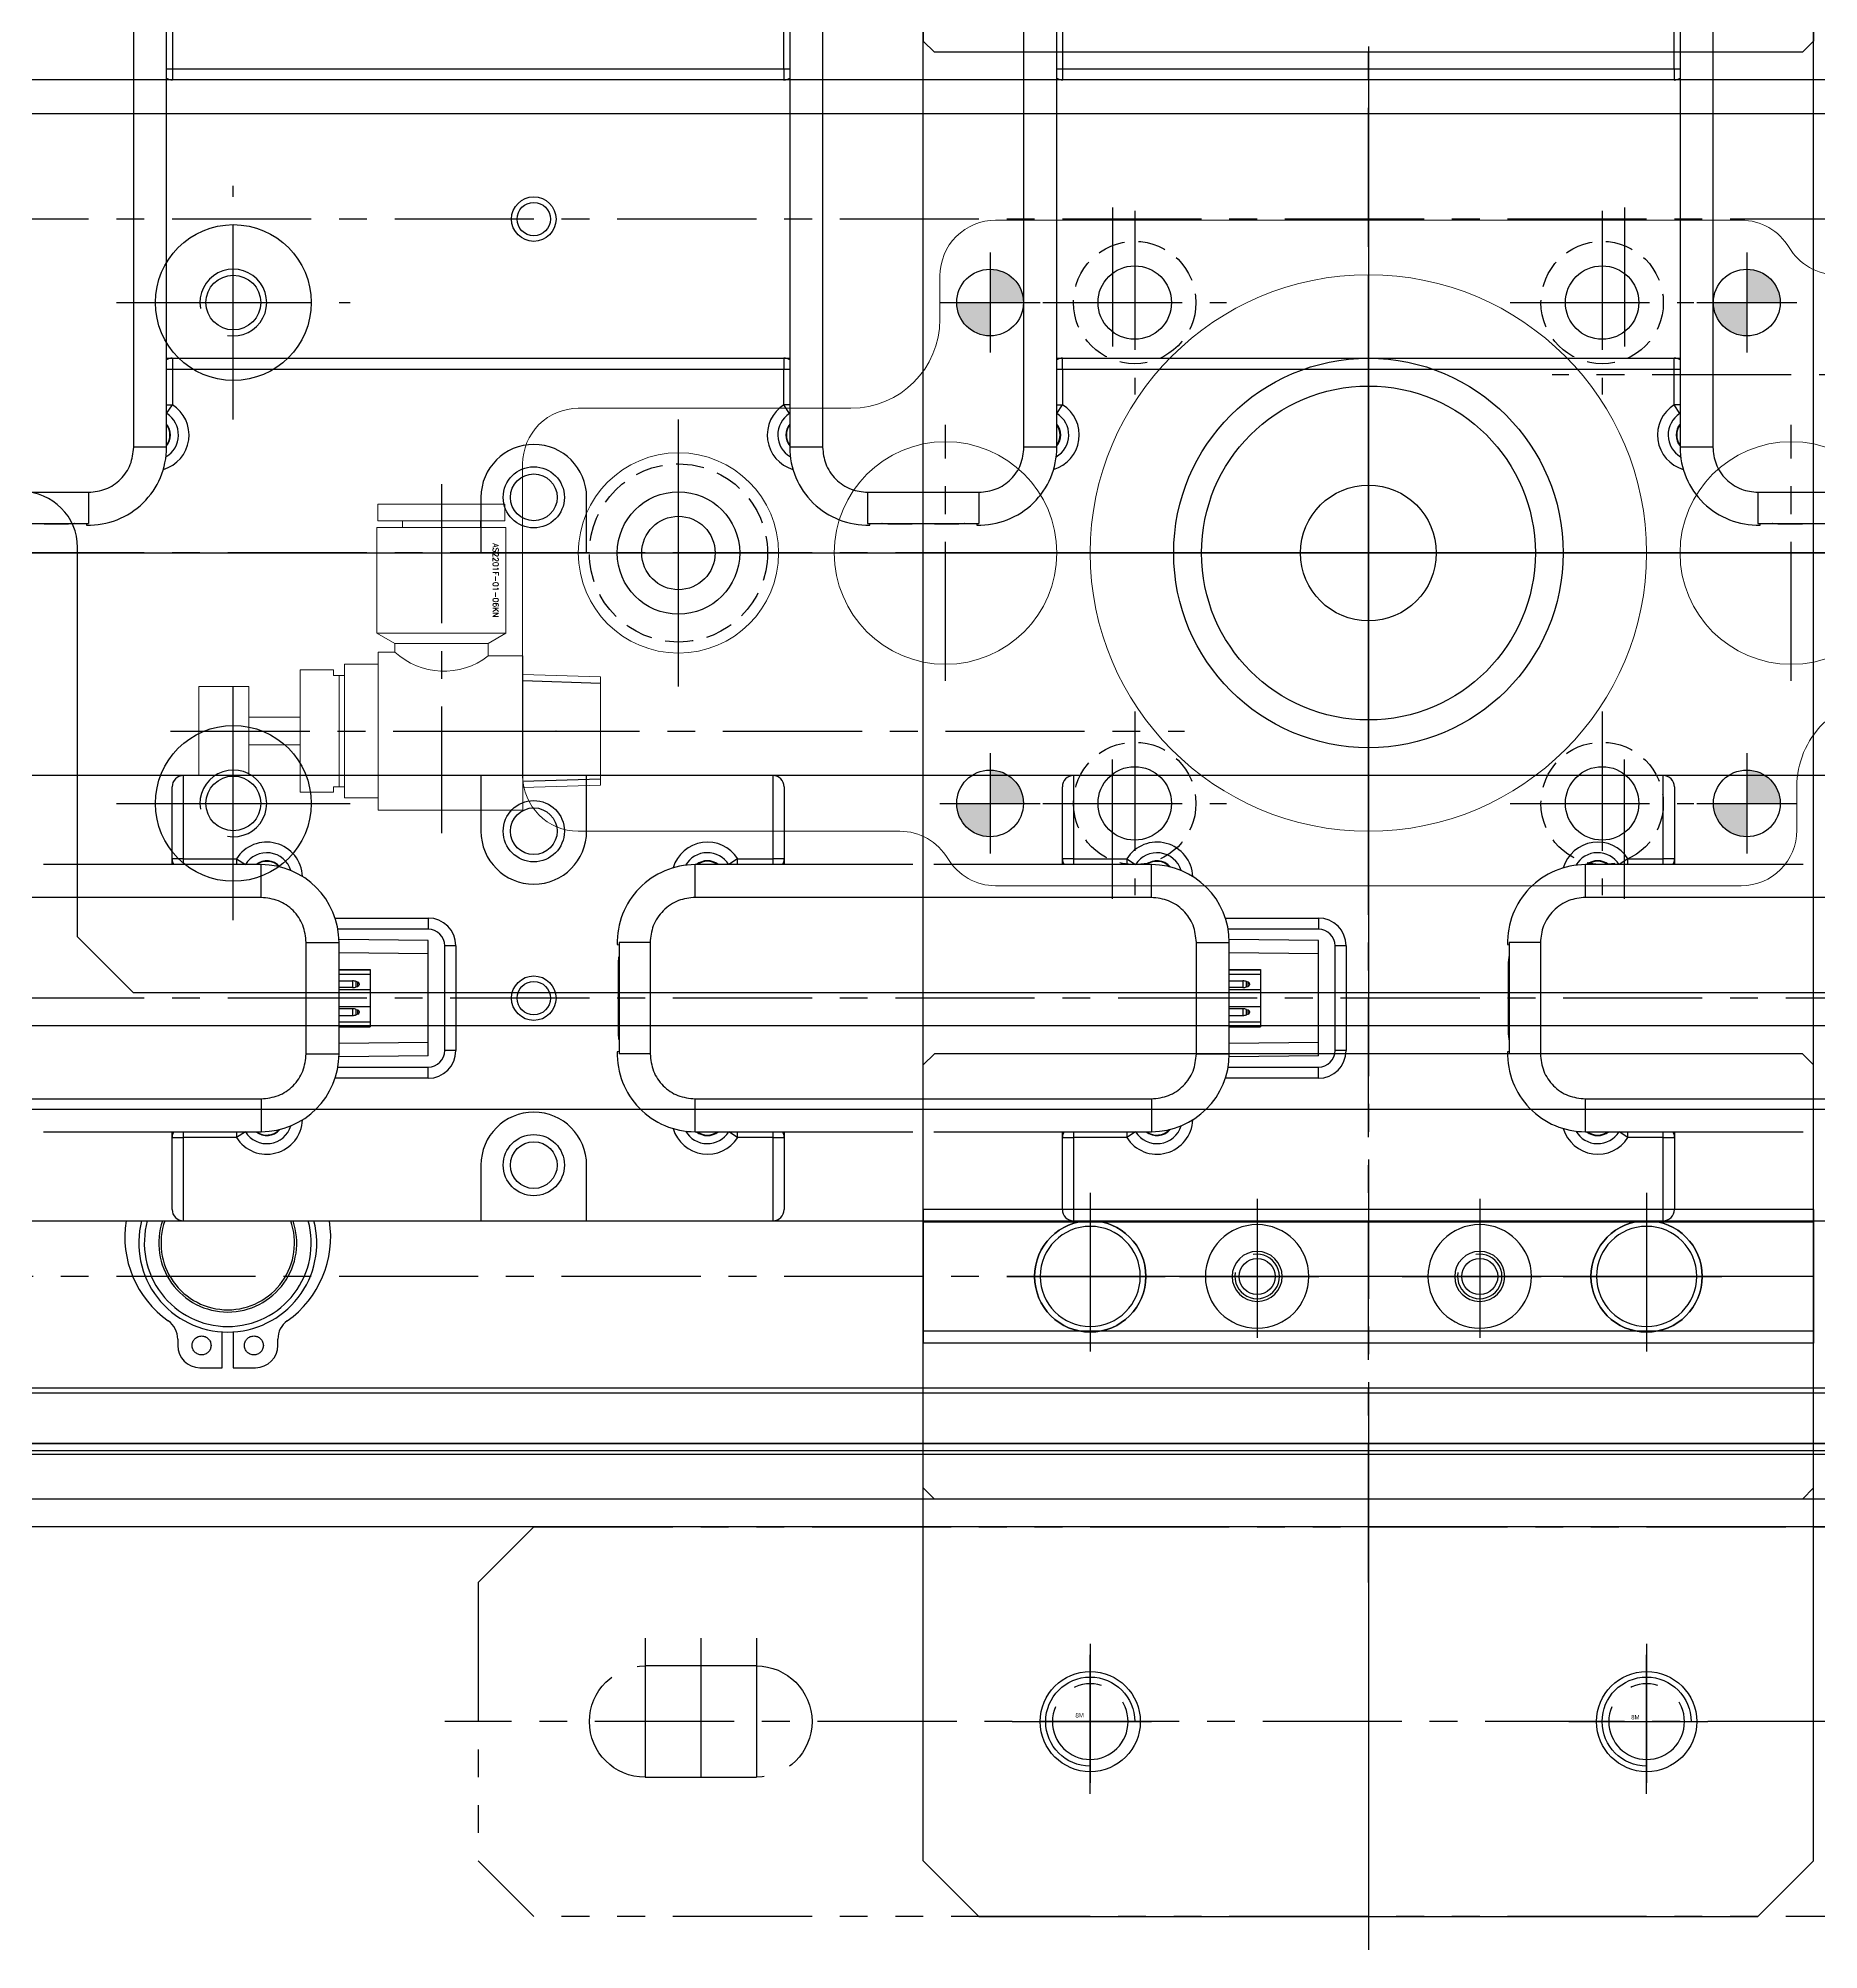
# Model space of a CAD drawing. Header units: inches. Extents: x 0 to 23821, y 0 to 11279.
# Drawn here: x 3117.6 to 3277.6, y 5067.3 to 5239.1 of the extents above; entities that cross this region are included whole.
import ezdxf
from ezdxf.enums import TextEntityAlignment as Align

# ---------------------------------------------------------------- set-up
doc = ezdxf.new("R2010")
doc.units = ezdxf.units.IN
doc.header["$LTSCALE"] = 10
doc.header["$MEASUREMENT"] = 0
for name, pattern in [('CENTER', [2, 1.25, -0.25, 0.25, -0.25]), ('HIDDEN', [0.375, 0.25, -0.125]), ('PHANTOM', [2.5, 1.25, -0.25, 0.25, -0.25, 0.25, -0.25])]:
    doc.linetypes.add(name, pattern=pattern)
for name, color, linetype in [('11', 1, 'CENTER'), ('22', 2, 'HIDDEN'), ('44', 4, 'Continuous'), ('66', 6, 'PHANTOM'), ('B', 123, 'Continuous'), ('G', 231, 'Continuous'), ('P', 142, 'Continuous'), ('T', 3, 'Continuous'), ('Y', 60, 'Continuous')]:
    doc.layers.add(name, color=color, linetype=linetype)
doc.layers.add('88', color=35, linetype='Continuous', lineweight=5)
doc.styles.add('H', font='romans.shx', dxfattribs={"bigfont": 'whgtxt.shx'})
doc.styles.add('SCI', font='')
doc.styles.get('SCI').set_extended_font_data('Gulim')

# ---------------------------------------------------------------- blocks, each defined once
blk = doc.blocks.new('A$C21f345d0')
for p, q in [((6520, -57), (280, -57)), ((6520, -142), (280, -142)), ((6520, -187), (280, -187))]:
    blk.add_line(p, q)
at = {"layer": '11'}
for p, q in [((279.95, -99.5), (6520, -99.5)), ((6520, -164.5), (280, -164.5))]:
    blk.add_line(p, q, dxfattribs=at)
at = {"layer": 'B'}
for p, q in [((6520, -149.5), (280, -149.5)), ((6520, -179.5), (280, -179.5))]:
    blk.add_line(p, q, dxfattribs=at)
at = {"layer": 'G'}
blk.add_line((6520, -180.5), (280, -180.5), dxfattribs=at)
blk = doc.blocks.new('A$Ce158b9f5')
for p, q in [((59.05, 102), (59.05, 143)), ((62, 102), (62, 143)), ((118, 143), (118, 102)), ((120.95, 143), (120.95, 102)), ((139.05, 102), (139.05, 143)), ((142, 102), (142, 143)), ((198, 143), (198, 102)), ((200.95, 143), (200.95, 102)), ((62.52, 140.78), (62.52, 136)), ((117.48, 136), (117.48, 140.78)), ((142.52, 140.78), (142.52, 136)), ((197.48, 136), (197.48, 140.78)), ((62, 136), (62.52, 136)), ((62.52, 136), (117.48, 136)), ((62.52, 136), (62.52, 135)), ((117.48, 136), (117.48, 135)), ((117.48, 136), (118, 136)), ((142, 136), (142.52, 136)), ((142.52, 136), (197.48, 136)), ((142.52, 136), (142.52, 135)), ((197.48, 136), (197.48, 135)), ((197.48, 136), (198, 136)), ((62.52, 135), (62, 135)), ((117.48, 135), (62.52, 135)), ((118, 135), (117.48, 135)), ((142.52, 135), (142, 135)), ((197.48, 135), (142.52, 135)), ((198, 135), (197.48, 135)), ((62, 110), (62.52, 110)), ((62.52, 110), (117.48, 110)), ((62.52, 110), (62.52, 109)), ((117.48, 110), (117.48, 109)), ((117.48, 110), (118, 110)), ((142, 110), (142.52, 110)), ((142.52, 109), (142.52, 110)), ((142.52, 110), (197.48, 110)), ((197.48, 109), (197.48, 110)), ((197.48, 110), (198, 110)), ((62.52, 109), (62, 109)), ((117.48, 109), (62.52, 109)), ((62.52, 109), (62.52, 105.82)), ((117.48, 105.82), (117.48, 109)), ((118, 109), (117.48, 109)), ((142.52, 109), (142, 109)), ((142.52, 109), (142.52, 105.82)), ((197.48, 109), (142.52, 109)), ((197.48, 105.82), (197.48, 109)), ((198, 109), (197.48, 109)), ((62, 105.82), (62.52, 105.82)), ((62.01, 105.02), (62.52, 105.82)), ((117.99, 105.02), (117.48, 105.82)), ((118, 105.82), (117.48, 105.82)), ((142, 105.82), (142.52, 105.82)), ((142.01, 105.02), (142.52, 105.82)), ((197.99, 105.02), (197.48, 105.82)), ((198, 105.82), (197.48, 105.82)), ((62, 102), (59.05, 102)), ((120.95, 102), (118, 102)), ((142, 102), (139.05, 102)), ((200.95, 102), (198, 102)), ((45, 97.95), (55, 97.95)), ((55, 97.95), (55, 95.16)), ((125, 97.95), (135, 97.95)), ((125, 97.95), (125, 95.16)), ((135, 97.95), (135, 95.16)), ((205, 97.95), (215, 97.95)), ((205, 97.95), (205, 95.16)), ((90.25, 97.5), (90.25, 92.5)), ((99.75, 92.5), (99.75, 97.5)), ((45, 95.16), (55, 95.16)), ((53.2, 95.1), (51, 95.1)), ((53.2, 95.16), (53.2, 95.1)), ((54.79, 95.16), (54.81, 95)), ((125, 95.16), (135, 95.16)), ((125.19, 95), (125.21, 95.16)), ((126.8, 95.16), (126.8, 95.1)), ((129, 95.1), (126.8, 95.1)), ((133.2, 95.1), (131, 95.1)), ((133.2, 95.16), (133.2, 95.1)), ((134.79, 95.16), (134.81, 95)), ((205, 95.16), (215, 95.16)), ((205.19, 95), (205.21, 95.16)), ((206.8, 95.16), (206.8, 95.1)), ((209, 95.1), (206.8, 95.1)), ((35, 92.5), (305, 92.5)), ((315, 72.5), (25, 72.5)), ((63.5, 72.5), (63.5, 65.02)), ((90.25, 72.5), (90.25, 67.5)), ((99.75, 67.5), (99.75, 72.5)), ((116.5, 65.02), (116.5, 72.5)), ((143.5, 72.5), (143.5, 65.02)), ((196.5, 65.02), (196.5, 72.5)), ((62.5, 65.02), (62.5, 71.5)), ((117.5, 71.5), (117.5, 65.02)), ((142.5, 65.02), (142.5, 71.5)), ((197.5, 71.5), (197.5, 65.02)), ((70.5, 64.5), (50.94, 64.5)), ((63.5, 65.02), (62.5, 65.02)), ((62.5, 64.5), (62.5, 65.02)), ((63.5, 65.02), (68.28, 65.02)), ((63.5, 65.02), (63.5, 64.5)), ((68.28, 65.02), (69.08, 64.51)), ((68.28, 65.02), (68.28, 64.5)), ((70.5, 61.55), (70.5, 64.5)), ((129.06, 64.5), (109.5, 64.5)), ((109.5, 61.55), (109.5, 64.5)), ((113.32, 65.02), (112.52, 64.51)), ((113.32, 65.02), (116.5, 65.02)), ((113.32, 64.5), (113.32, 65.02)), ((117.5, 65.02), (116.5, 65.02)), ((116.5, 64.5), (116.5, 65.02)), ((117.5, 65.02), (117.5, 64.5)), ((150.5, 64.5), (130.94, 64.5)), ((143.5, 65.02), (142.5, 65.02)), ((142.5, 64.5), (142.5, 65.02)), ((143.5, 65.02), (148.28, 65.02)), ((143.5, 65.02), (143.5, 64.5)), ((148.28, 65.02), (149.08, 64.51)), ((148.28, 65.02), (148.28, 64.5)), ((150.5, 61.55), (150.5, 64.5)), ((209.06, 64.5), (189.5, 64.5)), ((189.5, 61.55), (189.5, 64.5)), ((193.32, 65.02), (192.52, 64.51)), ((193.32, 65.02), (196.5, 65.02)), ((193.32, 64.5), (193.32, 65.02)), ((197.5, 65.02), (196.5, 65.02)), ((196.5, 64.5), (196.5, 65.02)), ((197.5, 65.02), (197.5, 64.5)), ((70.5, 61.55), (29.5, 61.55)), ((150.5, 61.55), (109.5, 61.55)), ((230.5, 61.55), (189.5, 61.55)), ((77.15, 59.7), (85.5, 59.7)), ((85.5, 58.7), (77.4, 58.7)), ((85.5, 59.7), (85.5, 58.7)), ((157.15, 59.7), (165.5, 59.7)), ((165.5, 58.7), (157.4, 58.7)), ((165.5, 59.7), (165.5, 58.7)), ((74.55, 47.5), (74.55, 57.5)), ((74.55, 57.5), (77.5, 57.5)), ((85.5, 57.69), (77.5, 57.76)), ((77.5, 47.5), (77.5, 57.5)), ((88, 57.2), (87, 57.2)), ((87, 47.8), (87, 57.2)), ((88, 57.2), (88, 47.8)), ((102.5, 57.31), (102.66, 57.29)), ((102.66, 57.5), (102.66, 47.5)), ((105.45, 57.5), (102.66, 57.5)), ((105.45, 57.5), (105.45, 47.5)), ((154.55, 47.5), (154.55, 57.5)), ((154.55, 57.5), (157.5, 57.5)), ((165.5, 57.69), (157.5, 57.76)), ((157.5, 47.5), (157.5, 57.5)), ((167, 47.8), (167, 57.2)), ((168, 57.2), (167, 57.2)), ((168, 57.2), (168, 47.8)), ((182.5, 57.31), (182.66, 57.29)), ((182.66, 57.5), (182.66, 47.5)), ((185.45, 57.5), (182.66, 57.5)), ((185.45, 57.5), (185.45, 47.5)), ((85.5, 56.49), (77.5, 56.56)), ((77.5, 55.08), (80.3, 55.08)), ((77.5, 55.05), (80.3, 55.05)), ((80.3, 55.08), (80.3, 49.92)), ((85.5, 48.51), (85.5, 56.49)), ((102.6, 49.3), (102.6, 55.7)), ((102.6, 55.7), (102.66, 55.7)), ((165.5, 56.49), (157.5, 56.56)), ((157.5, 55.08), (160.3, 55.08)), ((157.5, 55.05), (160.3, 55.05)), ((160.3, 55.08), (160.3, 49.92)), ((165.5, 48.51), (165.5, 56.49)), ((182.6, 49.3), (182.6, 55.7)), ((182.6, 55.7), (182.66, 55.7)), ((77.5, 54.65), (80.3, 54.65)), ((77.5, 54.05), (78.71, 54.05)), ((78.71, 53.45), (77.5, 53.45)), ((80.3, 53.25), (77.5, 53.25)), ((78.71, 54.05), (78.71, 53.45)), ((79.05, 53.51), (79.05, 53.99)), ((79.2, 53.94), (79.05, 53.99)), ((79.05, 53.51), (79.2, 53.56)), ((79.2, 53.56), (79.2, 53.94)), ((79.3, 53.79), (79.3, 53.71)), ((157.5, 54.65), (160.3, 54.65)), ((157.5, 54.05), (158.71, 54.05)), ((158.71, 53.45), (157.5, 53.45)), ((160.3, 53.25), (157.5, 53.25)), ((158.71, 54.05), (158.71, 53.45)), ((159.05, 53.51), (159.05, 53.99)), ((159.2, 53.94), (159.05, 53.99)), ((159.05, 53.51), (159.2, 53.56)), ((159.2, 53.56), (159.2, 53.94)), ((159.3, 53.79), (159.3, 53.71)), ((77.5, 51.75), (80.3, 51.75)), ((78.71, 51.55), (77.5, 51.55)), ((78.71, 51.55), (78.71, 50.95)), ((157.5, 51.75), (160.3, 51.75)), ((158.71, 51.55), (157.5, 51.55)), ((158.71, 51.55), (158.71, 50.95)), ((77.5, 50.95), (78.71, 50.95)), ((80.3, 50.35), (77.5, 50.35)), ((80.3, 49.95), (77.5, 49.95)), ((77.5, 49.92), (80.3, 49.92)), ((79.05, 51.01), (79.05, 51.49)), ((79.05, 51.49), (79.2, 51.44)), ((79.2, 51.06), (79.05, 51.01)), ((79.2, 51.06), (79.2, 51.44)), ((79.3, 51.29), (79.3, 51.21)), ((157.5, 50.95), (158.71, 50.95)), ((160.3, 50.35), (157.5, 50.35)), ((160.3, 49.95), (157.5, 49.95)), ((157.5, 49.92), (160.3, 49.92)), ((159.05, 51.01), (159.05, 51.49)), ((159.05, 51.49), (159.2, 51.44)), ((159.2, 51.06), (159.05, 51.01)), ((159.2, 51.06), (159.2, 51.44)), ((159.3, 51.29), (159.3, 51.21)), ((85.5, 48.51), (77.5, 48.44)), ((102.6, 49.3), (102.66, 49.3)), ((165.5, 48.51), (157.5, 48.44)), ((182.6, 49.3), (182.66, 49.3)), ((74.55, 47.5), (77.5, 47.5)), ((85.5, 47.31), (77.5, 47.24)), ((88, 47.8), (87, 47.8)), ((102.66, 47.71), (102.5, 47.69)), ((105.45, 47.5), (102.66, 47.5)), ((154.55, 47.5), (157.5, 47.5)), ((165.5, 47.31), (157.5, 47.24)), ((168, 47.8), (167, 47.8)), ((182.66, 47.71), (182.5, 47.69)), ((185.45, 47.5), (182.66, 47.5)), ((85.5, 45.3), (77.15, 45.3)), ((77.4, 46.3), (85.5, 46.3)), ((85.5, 45.3), (85.5, 46.3)), ((165.5, 45.3), (157.15, 45.3)), ((157.4, 46.3), (165.5, 46.3)), ((165.5, 45.3), (165.5, 46.3)), ((29.5, 43.45), (70.5, 43.45)), ((70.5, 43.45), (70.5, 40.5)), ((109.5, 43.45), (150.5, 43.45)), ((109.5, 40.5), (109.5, 43.45)), ((150.5, 43.45), (150.5, 40.5)), ((189.5, 43.45), (230.5, 43.45)), ((189.5, 40.5), (189.5, 43.45)), ((50.94, 40.5), (70.5, 40.5)), ((62.5, 39.98), (62.5, 40.5)), ((62.5, 39.98), (63.5, 39.98)), ((62.5, 33.5), (62.5, 39.98)), ((63.5, 40.5), (63.5, 39.98)), ((63.5, 39.98), (63.5, 32.5)), ((68.28, 39.98), (63.5, 39.98)), ((68.28, 40.5), (68.28, 39.98)), ((69.08, 40.49), (68.28, 39.98)), ((109.5, 40.5), (129.06, 40.5)), ((113.32, 39.98), (112.52, 40.49)), ((113.32, 39.98), (113.32, 40.5)), ((116.5, 39.98), (113.32, 39.98)), ((116.5, 39.98), (116.5, 40.5)), ((116.5, 32.5), (116.5, 39.98)), ((116.5, 39.98), (117.5, 39.98)), ((117.5, 40.5), (117.5, 39.98)), ((117.5, 39.98), (117.5, 33.5)), ((130.94, 40.5), (150.5, 40.5)), ((142.5, 39.98), (142.5, 40.5)), ((142.5, 39.98), (143.5, 39.98)), ((142.5, 33.5), (142.5, 39.98)), ((143.5, 40.5), (143.5, 39.98)), ((143.5, 39.98), (143.5, 32.5)), ((148.28, 39.98), (143.5, 39.98)), ((148.28, 40.5), (148.28, 39.98)), ((149.08, 40.49), (148.28, 39.98)), ((189.5, 40.5), (209.06, 40.5)), ((193.32, 39.98), (192.52, 40.49)), ((193.32, 39.98), (193.32, 40.5)), ((196.5, 39.98), (193.32, 39.98)), ((196.5, 39.98), (196.5, 40.5)), ((196.5, 32.5), (196.5, 39.98)), ((196.5, 39.98), (197.5, 39.98)), ((197.5, 40.5), (197.5, 39.98)), ((197.5, 39.98), (197.5, 33.5)), ((90.25, 37.5), (90.25, 32.5)), ((99.75, 32.5), (99.75, 37.5)), ((25, 32.5), (315, 32.5)), ((67, 19.3), (67, 22.52)), ((68, 22.52), (68, 19.3)), ((63, 21.87), (63, 21.3)), ((72, 21.3), (72, 21.87)), ((65, 19.3), (67, 19.3)), ((68, 19.3), (70, 19.3)), ((15, 17.5), (325, 17.5)), ((325.5, 17), (14.5, 17)), ((9.37, 11.87), (330.63, 11.87)), ((325, 7.5), (15, 7.5))]:
    blk.add_line(p, q)
at = {"flags": 128}
for points in [[(53.73, 95.16), (53.69, 95.15), (53.2, 95.1)], [(126.8, 95.1), (126.31, 95.15), (126.27, 95.16)], [(133.73, 95.16), (133.69, 95.15), (133.2, 95.1)], [(206.8, 95.1), (206.31, 95.15), (206.27, 95.16)], [(102.6, 55.7), (102.65, 56.19), (102.66, 56.23)], [(182.6, 55.7), (182.65, 56.19), (182.66, 56.23)], [(102.66, 48.77), (102.65, 48.81), (102.6, 49.3)], [(182.66, 48.77), (182.65, 48.81), (182.6, 49.3)]]:
    blk.add_lwpolyline(points, dxfattribs=at)
for centre, radius in [((95, 122.5), 2), ((95, 122.5), 1.5), ((95, 97.5), 2.75), ((95, 97.5), 2.1), ((95, 67.5), 2.75), ((95, 67.5), 2.1), ((95, 52.5), 2), ((95, 52.5), 1.5), ((95, 37.5), 2.75), ((95, 37.5), 2.1)]:
    blk.add_circle(centre, radius)
for centre, radius, start, end in [((62.52, 135.91), 0.914, 235.1343, 269.8785), ((117.48, 135.91), 0.914, 270.1215, 304.8657), ((142.52, 135.91), 0.914, 235.1343, 269.8785), ((197.48, 135.91), 0.914, 270.1215, 304.8657), ((62.52, 109.09), 0.914, 90.1215, 124.8657), ((117.48, 109.09), 0.914, 55.1343, 89.8785), ((142.52, 109.09), 0.914, 90.1215, 124.8657), ((197.48, 109.09), 0.914, 55.1343, 89.8785), ((60.8, 103.1), 3.22, 286.4387, 57.7055), ((60.8, 103.1), 2.27, 300.3137, 57.7055), ((119.2, 103.1), 3.22, 122.2945, 253.5613), ((119.2, 103.1), 2.27, 122.2945, 239.6863), ((140.8, 103.1), 3.22, 286.4387, 57.7055), ((140.8, 103.1), 2.27, 300.3137, 57.7055), ((199.2, 103.1), 3.22, 122.2945, 253.5613), ((199.2, 103.1), 2.27, 122.2945, 239.6863), ((60.8, 103.1), 1.55, 320.6725, 39.3275), ((60.8, 103.1), 1.5, 323.1301, 36.8699), ((119.2, 103.1), 1.55, 140.6725, 219.3275), ((119.2, 103.1), 1.5, 143.1301, 216.8699), ((140.8, 103.1), 1.55, 320.6725, 39.3275), ((140.8, 103.1), 1.5, 323.1301, 36.8699), ((199.2, 103.1), 1.55, 140.6725, 219.3275), ((199.2, 103.1), 1.5, 143.1301, 216.8699), ((55, 102), 7, 268.4557, 0), ((95, 97.5), 4.75, 0, 180), ((125, 102), 7, 180, 271.5443), ((135, 102), 7, 268.4557, 0), ((205, 102), 7, 180, 271.5443), ((63.5, 71.5), 1, 90, 180), ((116.5, 71.5), 1, 0, 90), ((143.5, 71.5), 1, 90, 180), ((196.5, 71.5), 1, 0, 90), ((95, 67.5), 4.75, 180, 0), ((71, 63.3), 3.22, 2.3296, 147.7055), ((71, 63.3), 2.27, 17.1614, 147.7055), ((110.6, 63.3), 3.22, 32.2945, 163.5613), ((110.6, 63.3), 2.27, 32.2945, 149.6863), ((151, 63.3), 3.22, 2.3296, 147.7055), ((151, 63.3), 2.27, 17.1614, 147.7055), ((190.6, 63.3), 3.22, 32.2945, 163.5613), ((190.6, 63.3), 2.27, 32.2945, 149.6863), ((63.41, 65.02), 0.914, 180.1215, 214.8657), ((71, 63.3), 1.55, 39.767, 129.3275), ((71, 63.3), 1.5, 42.4943, 126.8699), ((70.5, 57.5), 7, 0, 90), ((109.5, 57.5), 7, 90, 181.5443), ((110.6, 63.3), 1.55, 50.6725, 129.3275), ((110.6, 63.3), 1.5, 53.1301, 126.8699), ((116.59, 65.02), 0.914, 325.1343, 359.8785), ((143.41, 65.02), 0.914, 180.1215, 214.8657), ((151, 63.3), 1.55, 39.767, 129.3275), ((151, 63.3), 1.5, 42.4943, 126.8699), ((150.5, 57.5), 7, 0, 90), ((189.5, 57.5), 7, 90, 181.5443), ((190.6, 63.3), 1.55, 50.6725, 129.3275), ((190.6, 63.3), 1.5, 53.1301, 126.8699), ((196.59, 65.02), 0.914, 325.1343, 359.8785), ((85.5, 57.2), 2.5, 0, 90), ((85.5, 57.2), 1.5, 0, 90), ((165.5, 57.2), 2.5, 0, 90), ((165.5, 57.2), 1.5, 0, 90), ((78.71, 53.05), 1, 70, 90), ((78.71, 54.45), 1, 270, 290), ((79.15, 53.79), 0.15, 0, 70), ((79.15, 53.71), 0.15, 290, 360), ((158.71, 53.05), 1, 70, 90), ((158.71, 54.45), 1, 270, 290), ((159.15, 53.79), 0.15, 0, 70), ((159.15, 53.71), 0.15, 290, 360), ((78.71, 50.55), 1, 70, 90), ((158.71, 50.55), 1, 70, 90), ((78.71, 51.95), 1, 270, 290), ((79.15, 51.29), 0.15, 0, 70), ((79.15, 51.21), 0.15, 290, 0), ((158.71, 51.95), 1, 270, 290), ((159.15, 51.29), 0.15, 0, 70), ((159.15, 51.21), 0.15, 290, 0), ((70.5, 47.5), 7, 270, 0), ((85.5, 47.8), 2.5, 270, 0), ((85.5, 47.8), 1.5, 270, 0), ((109.5, 47.5), 7, 178.4557, 270), ((150.5, 47.5), 7, 270, 0), ((165.5, 47.8), 2.5, 270, 0), ((165.5, 47.8), 1.5, 270, 0), ((189.5, 47.5), 7, 178.4557, 270), ((71, 41.7), 3.22, 212.2945, 357.6704), ((95, 37.5), 4.75, 0, 180), ((151, 41.7), 3.22, 212.2945, 357.6704), ((63.41, 39.98), 0.914, 145.1343, 179.8785), ((71, 41.7), 2.27, 212.2945, 342.8386), ((71, 41.7), 1.55, 230.6725, 320.233), ((71, 41.7), 1.5, 233.1301, 317.5057), ((110.6, 41.7), 3.22, 196.4387, 327.7055), ((110.6, 41.7), 2.27, 210.3137, 327.7055), ((110.6, 41.7), 1.55, 230.6725, 309.3275), ((110.6, 41.7), 1.5, 233.1301, 306.8699), ((116.59, 39.98), 0.914, 0.1215, 34.8657), ((143.41, 39.98), 0.914, 145.1343, 179.8785), ((151, 41.7), 2.27, 212.2945, 342.8386), ((151, 41.7), 1.55, 230.6725, 320.233), ((151, 41.7), 1.5, 233.1301, 317.5057), ((190.6, 41.7), 3.22, 196.4387, 327.7055), ((190.6, 41.7), 2.27, 210.3137, 327.7055), ((190.6, 41.7), 1.55, 230.6725, 309.3275), ((190.6, 41.7), 1.5, 233.1301, 306.8699), ((196.59, 39.98), 0.914, 0.1215, 34.8657), ((63.5, 33.5), 1, 180, 270), ((116.5, 33.5), 1, 270, 0), ((143.5, 33.5), 1, 180, 270), ((196.5, 33.5), 1, 270, 0), ((67.5, 31.05), 9.25, 170.9813, 234.7056), ((67.5, 30.5), 8, 165.5225, 270), ((67.5, 30.5), 7.5, 164.534, 270), ((67.5, 30.5), 6.2, 161.1809, 270), ((67.5, 30.5), 6, 160.5288, 270), ((67.5, 30.5), 8, 270, 14.4775), ((67.5, 30.5), 7.5, 270, 15.466), ((67.5, 30.5), 6.2, 270, 18.8191), ((67.5, 30.5), 6, 270, 19.4712), ((67.5, 31.05), 9.25, 305.2944, 9.0187), ((61, 21.87), 2, 0, 54.7056), ((74, 21.87), 2, 125.2944, 180), ((65, 21.3), 2, 180, 270), ((70, 21.3), 2, 270, 0)]:
    blk.add_arc(centre, radius, start, end)
for points in [[(55, 97.95), (55.53, 98.01), (56.59, 98.13), (57.93, 99.07), (58.87, 100.41), (58.99, 101.47), (59.05, 102)], [(135, 97.95), (135.53, 98.01), (136.59, 98.13), (137.93, 99.07), (138.87, 100.41), (138.99, 101.47), (139.05, 102)], [(74.55, 57.5), (74.49, 58.03), (74.37, 59.09), (73.43, 60.43), (72.09, 61.37), (71.03, 61.49), (70.5, 61.55)], [(154.55, 57.5), (154.49, 58.03), (154.37, 59.09), (153.43, 60.43), (152.09, 61.37), (151.03, 61.49), (150.5, 61.55)], [(70.5, 43.45), (71.03, 43.51), (72.09, 43.63), (73.43, 44.57), (74.37, 45.91), (74.49, 46.97), (74.55, 47.5)], [(105.45, 47.5), (105.51, 46.97), (105.63, 45.91), (106.57, 44.57), (107.91, 43.63), (108.97, 43.51), (109.5, 43.45)], [(150.5, 43.45), (151.03, 43.51), (152.09, 43.63), (153.43, 44.57), (154.37, 45.91), (154.49, 46.97), (154.55, 47.5)], [(185.45, 47.5), (185.51, 46.97), (185.63, 45.91), (186.57, 44.57), (187.91, 43.63), (188.97, 43.51), (189.5, 43.45)], [(66, 21.3), (65.99, 21.41), (65.96, 21.63), (65.77, 21.92), (65.48, 22.11), (65.15, 22.17), (64.82, 22.11), (64.53, 21.92), (64.34, 21.63), (64.28, 21.3), (64.34, 20.97), (64.53, 20.68), (64.82, 20.49), (65.15, 20.43), (65.48, 20.49), (65.77, 20.68), (65.96, 20.97), (65.99, 21.19), (66, 21.3)], [(70.7, 21.3), (70.69, 21.41), (70.66, 21.63), (70.47, 21.92), (70.18, 22.11), (69.85, 22.17), (69.52, 22.11), (69.23, 21.92), (69.04, 21.63), (68.98, 21.3), (69.04, 20.97), (69.23, 20.68), (69.52, 20.49), (69.85, 20.43), (70.18, 20.49), (70.47, 20.68), (70.66, 20.97), (70.69, 21.19), (70.7, 21.3)]]:
    blk.add_open_spline(points, degree=3)
for points, knots in [([(120.95, 102), (121, 101.49), (121.09, 100.71), (121.59, 99.76), (122.12, 99.12), (122.76, 98.59), (123.71, 98.09), (124.49, 98), (125, 97.95)], [0, 0, 0, 0, 0.239457, 0.368361, 0.5, 0.631639, 0.760543, 1, 1, 1, 1]), ([(200.95, 102), (201, 101.49), (201.09, 100.71), (201.59, 99.76), (202.12, 99.12), (202.76, 98.59), (203.71, 98.09), (204.49, 98), (205, 97.95)], [0, 0, 0, 0, 0.239457, 0.368361, 0.5, 0.631639, 0.760543, 1, 1, 1, 1]), ([(109.5, 61.55), (108.99, 61.5), (108.21, 61.41), (107.26, 60.91), (106.62, 60.38), (106.09, 59.74), (105.59, 58.79), (105.5, 58.01), (105.45, 57.5)], [0, 0, 0, 0, 0.239457, 0.368361, 0.5, 0.631639, 0.760543, 1, 1, 1, 1]), ([(189.5, 61.55), (188.99, 61.5), (188.21, 61.41), (187.26, 60.91), (186.62, 60.38), (186.09, 59.74), (185.59, 58.79), (185.5, 58.01), (185.45, 57.5)], [0, 0, 0, 0, 0.2394568, 0.3683607, 0.5, 0.6316393, 0.7605432, 1, 1, 1, 1]), ([(85.5, 56.49), (85.5, 56.64), (85.5, 56.96), (85.5, 57.35), (85.5, 57.63), (85.5, 57.67), (85.5, 57.69)], [0, 0, 0, 0, 0.250002, 0.5, 0.749998, 1, 1, 1, 1]), ([(165.5, 56.49), (165.5, 56.64), (165.5, 56.96), (165.5, 57.35), (165.5, 57.63), (165.5, 57.67), (165.5, 57.69)], [0, 0, 0, 0, 0.2500024, 0.5, 0.7499976, 1, 1, 1, 1]), ([(85.5, 47.31), (85.5, 47.33), (85.5, 47.37), (85.5, 47.65), (85.5, 48.04), (85.5, 48.36), (85.5, 48.51)], [0, 0, 0, 0, 0.250002, 0.5, 0.749998, 1, 1, 1, 1]), ([(165.5, 47.31), (165.5, 47.33), (165.5, 47.37), (165.5, 47.65), (165.5, 48.04), (165.5, 48.36), (165.5, 48.51)], [0, 0, 0, 0, 0.250002, 0.5, 0.749998, 1, 1, 1, 1])]:
    blk.add_open_spline(points, degree=3, knots=knots)
at = {"layer": '11'}
for p, q in [((170, 0), (170, 185)), ((130, 27.5), (130, 157.5)), ((210, 27.5), (210, 157.5)), ((315, 122.5), (25, 122.5)), ((340, 92.5), (0, 92.5)), ((320, 52.5), (15, 52.5))]:
    blk.add_line(p, q, dxfattribs=at)
at = {"layer": 'Y'}
blk.add_line((13, 12.5), (327, 12.5), dxfattribs=at)
blk = doc.blocks.new('SMTAPM6', base_point=(1696.01, 1983.9))
at = {"color": 7, "linetype": 'Continuous'}
blk.add_circle((1696.01, 1983.9), 2.46, dxfattribs=at)
at = {"layer": '11'}
for p, q in [((1696.01, 1979.4), (1696.01, 1988.4)), ((1691.51, 1983.9), (1700.51, 1983.9))]:
    blk.add_line(p, q, dxfattribs=at)
at = {"layer": 'T', "linetype": 'Continuous'}
blk.add_arc((1696.01, 1983.9), 3, 260.0082, 189.9928, dxfattribs=at)
blk = doc.blocks.new('MDCBM6', base_point=(40751.01, 10879.93))
at = {"color": 7, "linetype": 'Continuous'}
for radius in [5.5, 3.3]:
    blk.add_circle((40751.01, 10879.93), radius, dxfattribs=at)
at = {"layer": '11'}
for p, q in [((40751.01, 10871.68), (40751.01, 10888.18)), ((40742.76, 10879.93), (40759.26, 10879.93))]:
    blk.add_line(p, q, dxfattribs=at)
blk = doc.blocks.new('A$C65A22A5B')
for p, q in [((-150, 39.5), (111, 39.5)), ((-116, -34.5), (-116, 0.5)), ((-116, -34.5), (-111, -39.5)), ((-111, -39.5), (150, -39.5))]:
    blk.add_line(p, q)
for centre, radius in [((-102, 22.5), 7), ((0, 0), 15), ((0, 0), 6.1), ((-102, -22.5), 7)]:
    blk.add_circle(centre, radius)
blk.add_arc((-121, 0.5), 5, 0, 90)
at = {"layer": '11'}
for p, q in [((-102, 12), (-102, 33)), ((-112.5, 22.5), (-91.5, 22.5)), ((0, -22.5), (0, 22.5)), ((-62, -12), (-62, 12)), ((-74, 0), (-50, 0)), ((-22.5, 0), (22.5, 0))]:
    blk.add_line(p, q, dxfattribs=at)
at = {"layer": '11', "ltscale": 3.15}
for p, q in [((-102, -33), (-102, -12)), ((-112.5, -22.5), (-91.5, -22.5))]:
    blk.add_line(p, q, dxfattribs=at)
at = {"layer": '22'}
blk.add_circle((-62, 0), 8, dxfattribs=at)
for name, p in [('SMTAPM6', (-102, 22.5)), ('MDCBM6', (-62, 0)), ('SMTAPM6', (-102, -22.5))]:
    blk.add_blockref(name, p)
blk = doc.blocks.new('A$C1D3868C3')
for p, q in [((-33.5, 29.89), (33.5, 29.89)), ((-38.5, 20.99), (-38.5, 24.89)), ((42.1, 24.99), (71, 24.99)), ((76, 19.99), (76, -8.01)), ((-71, 12.99), (-46.5, 12.99)), ((-76, 7.99), (-76, -20.01)), ((46.5, -13.01), (71, -13.01)), ((38.5, -21.01), (38.5, -24.91)), ((-71, -25.01), (-42.1, -25.01)), ((33.5, -29.91), (-33.5, -29.91))]:
    blk.add_line(p, q)
for centre, radius in [((0, -0.01), 25), ((-62, -0.01), 9), ((-38, -0.01), 10), ((38, -0.01), 10), ((62, -0.01), 9)]:
    blk.add_circle(centre, radius)
for centre, radius, start, end in [((-33.5, 24.89), 5, 90, 180), ((33.5, 24.89), 5, 30.6638, 90), ((42.1, 29.99), 5, 210.6638, 270), ((71, 19.99), 5, 0, 90), ((-46.5, 20.99), 8, 270, 0), ((-71, 7.99), 5, 90, 180), ((71, -8.01), 5, 270, 0), ((46.5, -21.01), 8, 90, 180), ((-71, -20.01), 5, 180, 270), ((-42.1, -30.01), 5, 30.6638, 90), ((33.5, -24.91), 5, 270, 0), ((-33.5, -24.91), 5, 210.6638, 270)]:
    blk.add_arc(centre, radius, start, end)
at = {"layer": '11'}
for p, q in [((0, -37.51), (0, 37.49)), ((-23, 31.05), (-23, 16.07)), ((23, 31.05), (23, 16.07)), ((78, 15.99), (16.52, 15.99)), ((-62, 10.49), (-62, -10.51)), ((-38, 11.49), (-38, -11.51)), ((38, 11.49), (38, -11.51)), ((62, 10.49), (62, -10.51)), ((78, -0.01), (-78, -0.01)), ((-37.5, -0.01), (37.5, -0.01)), ((-78, -16.01), (-16.52, -16.01)), ((-23, -31.06), (-23, -16.08)), ((23, -31.06), (23, -16.08))]:
    blk.add_line(p, q, dxfattribs=at)
blk = doc.blocks.new('AS2211F-01-06KN_AS2201F-01-06S_F')
for p, q in [((-4, 32.1), (4, 32.1)), ((-4, 32.1), (-4, 27.6)), ((4, 27.6), (4, 32.1)), ((4, 27.6), (-4, 27.6)), ((-1.25, 27.6), (-1.25, 23)), ((1.25, 23), (1.25, 27.6)), ((5.5, 23), (-5.5, 23)), ((-5.5, 20), (-5.5, 23)), ((5.5, 23), (5.5, 20)), ((6, 18.995), (-6, 18.995)), ((-6, 18.995), (-6, 15.995)), ((-5, 20), (-5.5, 20)), ((-5, 18.995), (-5, 20)), ((5, 19.5), (-5, 19.5)), ((5, 20), (5, 18.995)), ((5.5, 20), (5, 20)), ((6, 15.995), (6, 18.995)), ((-20.4, 4.6001), (-20.4, 16)), ((-20.4, 16), (-18.9, 16)), ((-18.9, 16), (-18.9, 4.6001)), ((-18.3, 16.1), (-18.3, 4.5)), ((-8.8, 16.1), (-18.3, 16.1)), ((-8.8, 16.1), (-8.8, 4.5001)), ((-7.876, 14.5001), (-8.8, 16.1)), ((7.1, 15.995), (-7.1, 15.995)), ((-7.1, 15.995), (-7.1, 14.5)), ((7.1, 2.9998), (7.1, 15.995)), ((-18.9, 13.7981), (-18.3, 13.7981)), ((-7.876, 14.5001), (-7.876, 6.1001)), ((-7.1, 14.5), (-7.876, 14.5)), ((-18.9, 6.802), (-18.3, 6.802)), ((-7.876, 6.1001), (-8.8, 4.5001)), ((-7.876, 6.1001), (-6.75, 6.1001)), ((-6.75, 6.1001), (-6.75, 2.9998)), ((-20.4, 4.6001), (-18.9, 4.6001)), ((-8.8, 4.5), (-18.3, 4.5)), ((7.1, 2.9998), (-6.75, 2.9998)), ((-4.864, -4.0002), (-5.082, 2.9998)), ((5.083, 2.9997), (4.864, -4.0003)), ((4.864, -4.0002), (-4.864, -4.0002))]:
    blk.add_line(p, q)
blk.add_arc((-11.882, 10.0926), 6.5036, 322.129, 42.6633)
blk.add_point((0, 0))
at = {"layer": '11'}
for p, q in [((0, 34.634), (0, -5.4941)), ((-22.193, 10.3), (9.168, 10.3))]:
    blk.add_line(p, q, dxfattribs=at)
at = {"layer": 'T'}
for p, q in [((-4.283, -4.0002), (-4.501, 2.9998)), ((4.502, 2.9997), (4.283, -4.0003))]:
    blk.add_line(p, q, dxfattribs=at)
blk = doc.blocks.new('A$C6C85299C')
at = {"xscale": -1, "rotation": 270}
blk.add_blockref('AS2211F-01-06KN_AS2201F-01-06S_F', (-3, 0), dxfattribs=at)
blk.add_blockref('AS2211F-01-06KN_AS2201F-01-06S_F', (-3, 0), dxfattribs=at)
at = {"color": 4, "style": 'H'}
blk.add_text('AS2201F-01-06KN', height=0.5, rotation=90, dxfattribs=at).set_placement((2.67, -13.54), align=Align.CENTER)
blk = doc.blocks.new('A$C5A220EFD')
for p, q in [((0, 19), (1, 20)), ((0, 19), (0, -19)), ((79, 20), (1, 20)), ((79, 20), (80, 19)), ((80, 19), (80, -19)), ((0, 4.9), (80, 4.9)), ((0, -4.9), (80, -4.9)), ((1, -20), (0, -19)), ((79, -20), (1, -20)), ((80, -19), (79, -20))]:
    blk.add_line(p, q)
for centre in [(15, 0), (65, 0)]:
    blk.add_circle(centre, 4.5)
at = {"layer": '11', "ltscale": 2.025}
for p, q in [((15, -6.75), (15, 6.75)), ((65, -6.75), (65, 6.75)), ((8.25, 0), (21.75, 0)), ((58.25, 0), (71.75, 0))]:
    blk.add_line(p, q, dxfattribs=at)
at = {"layer": '22'}
for p, q in [((80, 6), (0, 6)), ((80, -6), (0, -6))]:
    blk.add_line(p, q, dxfattribs=at)
blk = doc.blocks.new('MDCSM4', base_point=(159210.18, -20101.08))
at = {"color": 7, "linetype": 'Continuous'}
for radius in [4.65, 2.25]:
    blk.add_circle((159210.18, -20101.08), radius, dxfattribs=at)
at = {"layer": '11'}
for p, q in [((159210.18, -20108.05), (159210.18, -20094.1)), ((159203.21, -20101.08), (159217.16, -20101.08))]:
    blk.add_line(p, q, dxfattribs=at)
blk = doc.blocks.new('A$C02CF22F7')
for p, q in [((-40, -6), (-40, 6)), ((40, 6), (-40, 6)), ((40, -6), (40, 6)), ((40, -6), (-40, -6))]:
    blk.add_line(p, q)
for centre in [(-25, 0), (25, 0)]:
    blk.add_circle(centre, 5)
at = {"layer": '11'}
for p, q in [((-25, -7), (-25, 7)), ((25, -7), (25, 7)), ((32, 0), (-32, 0)), ((-32, 0), (-18, 0)), ((-14, 0), (-6, 0)), ((14, 0), (6, 0))]:
    blk.add_line(p, q, dxfattribs=at)
for p in [(-10, 0), (10, 0)]:
    blk.add_blockref('MDCSM4', p)
blk = doc.blocks.new('A$Cde07e962')
h = blk.add_hatch(color=256)
h.paths.add_polyline_path([(34, 19.5), (34, 22.5), (31, 22.5, 0.414214)])
h.paths.add_polyline_path([(37, 22.5, 0.414214), (34, 25.5), (34, 22.5)])
h.paths.add_polyline_path([(34, -25.5), (34, -22.5), (31, -22.5, 0.414214)])
h.paths.add_polyline_path([(37, -22.5, 0.414214), (34, -19.5), (34, -22.5)])
h.paths.add_polyline_path([(-31, 22.5, 0.414214), (-34, 25.5), (-34, 22.5)])
h.paths.add_polyline_path([(-34, 19.5), (-34, 22.5), (-37, 22.5, 0.414214)])
h.paths.add_polyline_path([(-31, -22.5, 0.414214), (-34, -19.5), (-34, -22.5)])
h.paths.add_polyline_path([(-34, -25.5), (-34, -22.5), (-37, -22.5, 0.414214)])
for p, q in [((-40, -117.5), (-40, 117.5)), ((40, -117.5), (40, 117.5)), ((40, -59), (-40, -59)), ((40, -71), (-40, -71)), ((-35, -122.5), (-40, -117.5)), ((40, -117.5), (35, -122.5)), ((-35, -122.5), (35, -122.5))]:
    blk.add_line(p, q)
for centre, radius in [((-21, 22.5), 3.3), ((21, 22.5), 3.3), ((-34, 22.5), 3), ((34, 22.5), 3), ((0, 0), 17.5), ((-34, -22.5), 3), ((-21, -22.5), 3.3), ((21, -22.5), 3.3), ((34, -22.5), 3), ((-25, -65), 5), ((25, -65), 5), ((-10, -65), 1.62), ((10, -65), 1.62), ((-25, -105), 4.5), ((25, -105), 4.5)]:
    blk.add_circle(centre, radius)
at = {"layer": '11'}
for p, q in [((0, 125.5), (0, -125.5)), ((-21, 30.75), (-21, 14.25)), ((21, 30.75), (21, 14.25)), ((-34, 27), (-34, 18)), ((34, 27), (34, 18)), ((-38.5, 22.5), (-29.5, 22.5)), ((-29.25, 22.5), (-12.75, 22.5)), ((12.75, 22.5), (29.25, 22.5)), ((29.5, 22.5), (38.5, 22.5)), ((-43, 0), (43, 0)), ((-21, -14.25), (-21, -30.75)), ((21, -14.25), (21, -30.75)), ((-34, -18), (-34, -27)), ((34, -18), (34, -27)), ((-38.5, -22.5), (-29.5, -22.5)), ((-29.25, -22.5), (-12.75, -22.5)), ((12.75, -22.5), (29.25, -22.5)), ((29.5, -22.5), (38.5, -22.5)), ((-25, -57.5), (-25, -72.5)), ((25, -57.5), (25, -72.5)), ((-10, -62), (-10, -68)), ((10, -62), (10, -68)), ((-32.5, -65), (-17.5, -65)), ((-13, -65), (-7, -65)), ((7, -65), (13, -65)), ((17.5, -65), (32.5, -65)), ((-25, -98), (-25, -112)), ((25, -98), (25, -112)), ((-32, -105), (-18, -105)), ((18, -105), (32, -105))]:
    blk.add_line(p, q, dxfattribs=at)
at = {"layer": '22'}
for centre in [(-21, 22.5), (21, 22.5), (-21, -22.5), (21, -22.5)]:
    blk.add_circle(centre, 5.5, dxfattribs=at)
at = {"layer": 'T'}
for centre in [(-10, -65), (10, -65)]:
    blk.add_arc(centre, 2, 170.0082, 99.9928, dxfattribs=at)
blk = doc.blocks.new('A$Cbe38fbe8')
for name in ['A$Cde07e962', 'A$C65A22A5B']:
    blk.add_blockref(name, (0, 0))
at = {"ltscale": 0.5}
blk.add_blockref('A$C5A220EFD', (-40, 65), dxfattribs=at)
at = {"ltscale": 0.5, "xscale": -1, "rotation": 180}
blk.add_blockref('A$C5A220EFD', (-40, -65), dxfattribs=at)
at = {"xscale": -1, "rotation": 180}
blk.add_blockref('A$C02CF22F7', (0, -65), dxfattribs=at)
at = {"layer": '88', "rotation": 180}
for name, p in [('A$C1D3868C3', (0, -0.01)), ('A$C6C85299C', (-76, -16))]:
    blk.add_blockref(name, p, dxfattribs=at)
blk = doc.blocks.new('A$C8f6e701c')
for p, q in [((-80, 12.5), (-75, 17.5)), ((75, 17.5), (-75, 17.5)), ((75, 17.5), (80, 12.5)), ((-80, 12.5), (-80, -12.5)), ((80, 12.5), (80, -12.5)), ((-55, 5), (-65, 5)), ((55, 5), (65, 5)), ((-65, -5), (-55, -5)), ((65, -5), (55, -5)), ((-80, -12.5), (-75, -17.5)), ((80, -12.5), (75, -17.5)), ((-75, -17.5), (75, -17.5))]:
    blk.add_line(p, q)
for centre in [(-25, 0), (25, 0)]:
    blk.add_circle(centre, 3.4)
for centre, start, end in [((-65, 0), 90, 270), ((-55, 0), 270, 90), ((55, 0), 90, 270), ((65, 0), 270, 90)]:
    blk.add_arc(centre, 5, start, end)
at = {"layer": '11'}
for p, q in [((0, 20.5), (0, -20.5)), ((-65, 7.5), (-65, -7.5)), ((-60, 7.5), (-60, -7.5)), ((-55, 7.5), (-55, -7.5)), ((55, 7.5), (55, -7.5)), ((60, 7.5), (60, -7.5)), ((65, 7.5), (65, -7.5)), ((-25, -6.5), (-25, 6.5)), ((25, -6.5), (25, 6.5)), ((-83, 0), (83, 0))]:
    blk.add_line(p, q, dxfattribs=at)
at = {"layer": 'T'}
for centre in [(-25, 0), (25, 0)]:
    blk.add_arc(centre, 4, 270, 180, dxfattribs=at)
at = {"layer": '44', "style": 'SCI'}
for p in [(-24.37, 0.2), (25.57, 0.37)]:
    blk.add_text('M8', height=0.394, dxfattribs=at).set_placement(p)
blk = doc.blocks.new('A$Ccf1b08b7')
blk.add_blockref('A$Cbe38fbe8', (0, 0))
at = {"layer": '66', "xscale": -1}
blk.add_blockref('A$C8f6e701c', (0, -105), dxfattribs=at)
at = {"layer": 'P'}
blk.add_blockref('A$Ce158b9f5', (-170, -92.5), dxfattribs=at)

msp = doc.modelspace()

# ---------------------------------------------------------------- block references
for name, p in [('A$C21f345d0', (1437.14339049, 5292.30962586, -227228.55083111)), ('A$Ccf1b08b7', (3237.14339049, 5192.80962586, -227228.55083111))]:
    msp.add_blockref(name, p)

doc.saveas('drawing.dxf')
